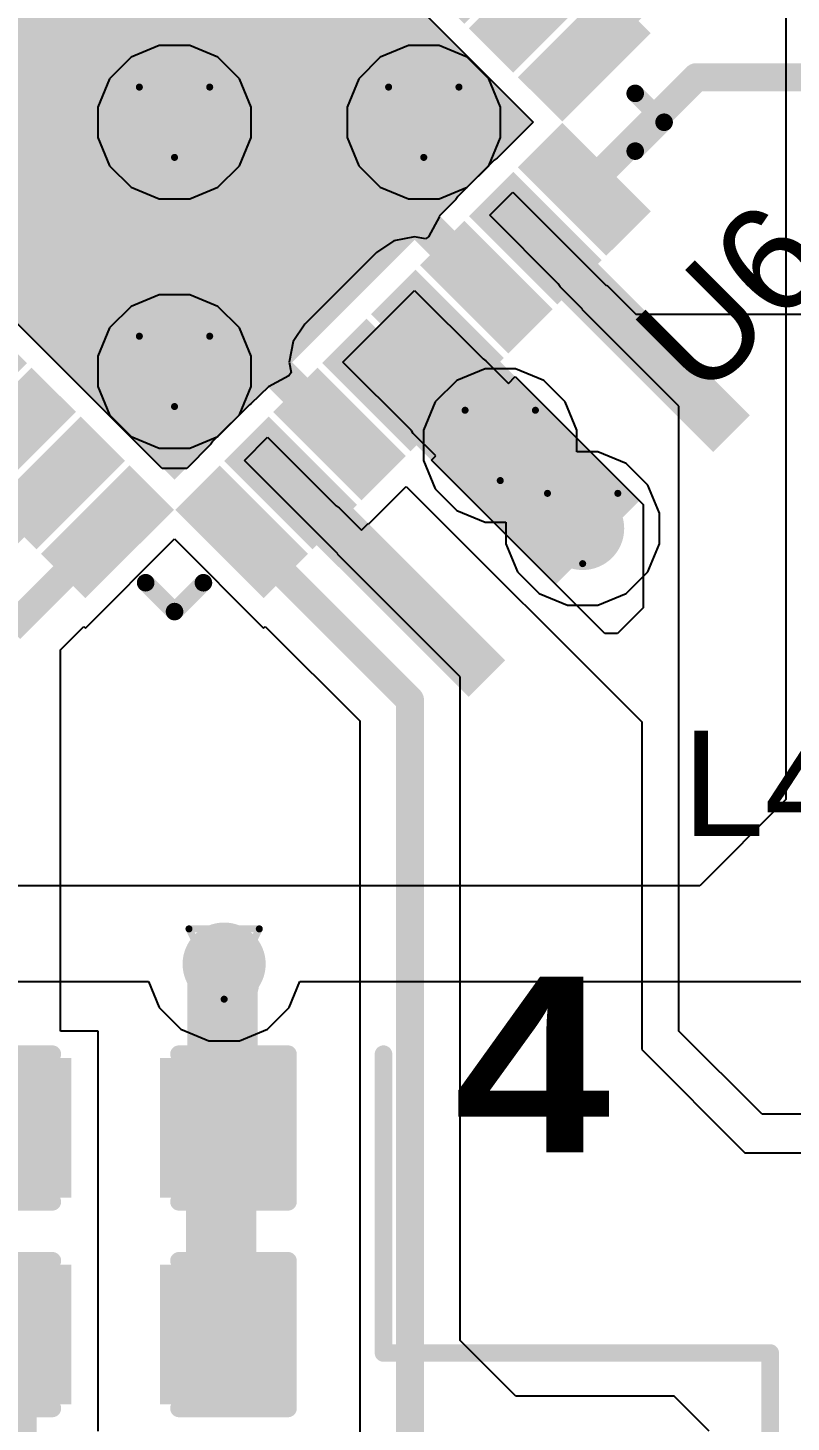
# Model space of a CAD drawing. Header units: inches. Extents: x 0 to 5359, y 0 to 5098.
# Drawn here: x 31.34 to 36.85, y 88.91 to 98.98 of the extents above; entities that cross this region are included whole.
import ezdxf

# ---------------------------------------------------------------- set-up
doc = ezdxf.new("R2010")
doc.units = ezdxf.units.IN
for name, color, linetype in [('Bottom Layer', 5, 'Continuous'), ('Drill Drawing', 1, 'Continuous'), ('Layer 1', 16, 'Continuous'), ('Layer 2', 76, 'Continuous'), ('Top Layer', 1, 'Continuous'), ('Top Overlay', 2, 'Continuous'), ('Top Paste', 8, 'Continuous'), ('Top Solder', 216, 'Continuous'), ('Via Holes', 16, 'Continuous')]:
    doc.layers.add(name, color=color, linetype=linetype)
doc.styles.add('Arial', font='', dxfattribs={"height": 0.2})
doc.styles.add('Arial Black_Bold', font='', dxfattribs={"height": 0.2})
doc.styles.get('Arial').set_extended_font_data('Arial')
doc.styles.get('Arial Black_Bold').set_extended_font_data('Arial Black', bold=True)

# ---------------------------------------------------------------- blocks, each defined once
blk = doc.blocks.new('32_QFN__5_5__35')
at = {"layer": 'Top Layer'}
for points in [[(-1.87499879, 2.08500091), (-1.87499879, 2.78500205), (-1.62499929, 2.78500205), (-1.62499929, 2.08500091)], [(-1.37499979, 2.08500091), (-1.37499979, 2.78500205), (-1.12500029, 2.78500205), (-1.12500029, 2.08500091)], [(-0.8750007900000001, 2.08500091), (-0.8750007900000001, 2.78500205), (-0.6250012899999999, 2.78500205), (-0.6250012899999999, 2.08500091)], [(-0.37499925, 2.08500345), (-0.37499925, 2.78500459), (-0.12499975, 2.78500459), (-0.12499975, 2.08500345)], [(0.12499975, 2.08500345), (0.12499975, 2.78500459), (0.37499925, 2.78500459), (0.37499925, 2.08500345)], [(0.6250012899999999, 2.08500091), (0.6250012899999999, 2.78500205), (0.8750007900000001, 2.78500205), (0.8750007900000001, 2.08500091)], [(1.12500029, 2.08500091), (1.12500029, 2.78500205), (1.37499979, 2.78500205), (1.37499979, 2.08500091)], [(1.62499929, 2.08500091), (1.62499929, 2.78500205), (1.87499879, 2.78500205), (1.87499879, 2.08500091)], [(-2.78499951, 1.87500133), (-2.08499837, 1.87500133), (-2.08499837, 1.62500183), (-2.78499951, 1.62500183)], [(2.08499837, 1.87500133), (2.78499951, 1.87500133), (2.78499951, 1.62500183), (2.08499837, 1.62500183)], [(-1.72500036, 1.7250029), (1.72500036, 1.7250029), (1.72500036, -1.72499782), (-1.72500036, -1.72499782)], [(-2.78499951, 1.37500233), (-2.08499837, 1.37500233), (-2.08499837, 1.12500283), (-2.78499951, 1.12500283)], [(2.08499837, 1.37500233), (2.78499951, 1.37500233), (2.78499951, 1.12500283), (2.08499837, 1.12500283)], [(-2.78499951, 0.87500333), (-2.08499837, 0.87500333), (-2.08499837, 0.6250038299999999), (-2.78499951, 0.6250038299999999)], [(2.08499837, 0.87500333), (2.78499951, 0.87500333), (2.78499951, 0.6250038299999999), (2.08499837, 0.6250038299999999)], [(-2.78499951, 0.37500179), (-2.08499837, 0.37500179), (-2.08499837, 0.12500229), (-2.78499951, 0.12500229)], [(2.08499837, 0.37500179), (2.78499951, 0.37500179), (2.78499951, 0.12500229), (2.08499837, 0.12500229)], [(-2.78499951, -0.12499721), (-2.08499837, -0.12499721), (-2.08499837, -0.37499671), (-2.78499951, -0.37499671)], [(2.08499837, -0.12499721), (2.78499951, -0.12499721), (2.78499951, -0.37499671), (2.08499837, -0.37499671)], [(-2.78499951, -0.6249962099999999), (-2.08499837, -0.6249962099999999), (-2.08499837, -0.8749957099999999), (-2.78499951, -0.8749957099999999)], [(2.08499837, -0.6249962099999999), (2.78499951, -0.6249962099999999), (2.78499951, -0.8749957099999999), (2.08499837, -0.8749957099999999)], [(-2.78499951, -1.12499521), (-2.08499837, -1.12499521), (-2.08499837, -1.37499471), (-2.78499951, -1.37499471)], [(2.08499837, -1.12499521), (2.78499951, -1.12499521), (2.78499951, -1.37499471), (2.08499837, -1.37499471)], [(-2.78499951, -1.62499421), (-2.08499837, -1.62499421), (-2.08499837, -1.87499371), (-2.78499951, -1.87499371)], [(2.08499837, -1.62499421), (2.78499951, -1.62499421), (2.78499951, -1.87499371), (2.08499837, -1.87499371)], [(-1.87499879, -2.78499443), (-1.87499879, -2.08499329), (-1.62499929, -2.08499329), (-1.62499929, -2.78499443)], [(-1.37499979, -2.78499443), (-1.37499979, -2.08499329), (-1.12500029, -2.08499329), (-1.12500029, -2.78499443)], [(-0.8750007900000001, -2.78499443), (-0.8750007900000001, -2.08499329), (-0.6250012899999999, -2.08499329), (-0.6250012899999999, -2.78499443)], [(-0.37499925, -2.78499697), (-0.37499925, -2.08499583), (-0.12499975, -2.08499583), (-0.12499975, -2.78499697)], [(0.12499975, -2.78499697), (0.12499975, -2.08499583), (0.37499925, -2.08499583), (0.37499925, -2.78499697)], [(0.6250012899999999, -2.78499443), (0.6250012899999999, -2.08499329), (0.8750007900000001, -2.08499329), (0.8750007900000001, -2.78499443)], [(1.12500029, -2.78499443), (1.12500029, -2.08499329), (1.37499979, -2.08499329), (1.37499979, -2.78499443)], [(1.62499929, -2.78499443), (1.62499929, -2.08499329), (1.87499879, -2.08499329), (1.87499879, -2.78499443)]]:
    blk.add_hatch(color=1, dxfattribs=at).paths.add_polyline_path(points)
at = {"layer": 'Top Paste'}
for points in [[(-1.87499879, 2.08500091), (-1.87499879, 2.78500205), (-1.62499929, 2.78500205), (-1.62499929, 2.08500091)], [(-1.37499979, 2.08500091), (-1.37499979, 2.78500205), (-1.12500029, 2.78500205), (-1.12500029, 2.08500091)], [(-0.8750007900000001, 2.08500091), (-0.8750007900000001, 2.78500205), (-0.6250012899999999, 2.78500205), (-0.6250012899999999, 2.08500091)], [(-0.37499925, 2.08500345), (-0.37499925, 2.78500459), (-0.12499975, 2.78500459), (-0.12499975, 2.08500345)], [(0.12499975, 2.08500345), (0.12499975, 2.78500459), (0.37499925, 2.78500459), (0.37499925, 2.08500345)], [(0.6250012899999999, 2.08500091), (0.6250012899999999, 2.78500205), (0.8750007900000001, 2.78500205), (0.8750007900000001, 2.08500091)], [(1.12500029, 2.08500091), (1.12500029, 2.78500205), (1.37499979, 2.78500205), (1.37499979, 2.08500091)], [(1.62499929, 2.08500091), (1.62499929, 2.78500205), (1.87499879, 2.78500205), (1.87499879, 2.08500091)], [(-2.78499951, 1.87500133), (-2.08499837, 1.87500133), (-2.08499837, 1.62500183), (-2.78499951, 1.62500183)], [(2.08499837, 1.87500133), (2.78499951, 1.87500133), (2.78499951, 1.62500183), (2.08499837, 1.62500183)], [(-2.78499951, 1.37500233), (-2.08499837, 1.37500233), (-2.08499837, 1.12500283), (-2.78499951, 1.12500283)], [(2.08499837, 1.37500233), (2.78499951, 1.37500233), (2.78499951, 1.12500283), (2.08499837, 1.12500283)], [(-2.78499951, 0.87500333), (-2.08499837, 0.87500333), (-2.08499837, 0.6250038299999999), (-2.78499951, 0.6250038299999999)], [(2.08499837, 0.87500333), (2.78499951, 0.87500333), (2.78499951, 0.6250038299999999), (2.08499837, 0.6250038299999999)], [(-2.78499951, 0.37500179), (-2.08499837, 0.37500179), (-2.08499837, 0.12500229), (-2.78499951, 0.12500229)], [(2.08499837, 0.37500179), (2.78499951, 0.37500179), (2.78499951, 0.12500229), (2.08499837, 0.12500229)], [(-2.78499951, -0.12499721), (-2.08499837, -0.12499721), (-2.08499837, -0.37499671), (-2.78499951, -0.37499671)], [(2.08499837, -0.12499721), (2.78499951, -0.12499721), (2.78499951, -0.37499671), (2.08499837, -0.37499671)], [(-2.78499951, -0.6249962099999999), (-2.08499837, -0.6249962099999999), (-2.08499837, -0.8749957099999999), (-2.78499951, -0.8749957099999999)], [(2.08499837, -0.6249962099999999), (2.78499951, -0.6249962099999999), (2.78499951, -0.8749957099999999), (2.08499837, -0.8749957099999999)], [(-2.78499951, -1.12499521), (-2.08499837, -1.12499521), (-2.08499837, -1.37499471), (-2.78499951, -1.37499471)], [(2.08499837, -1.12499521), (2.78499951, -1.12499521), (2.78499951, -1.37499471), (2.08499837, -1.37499471)], [(-2.78499951, -1.62499421), (-2.08499837, -1.62499421), (-2.08499837, -1.87499371), (-2.78499951, -1.87499371)], [(2.08499837, -1.62499421), (2.78499951, -1.62499421), (2.78499951, -1.87499371), (2.08499837, -1.87499371)], [(-1.87499879, -2.78499443), (-1.87499879, -2.08499329), (-1.62499929, -2.08499329), (-1.62499929, -2.78499443)], [(-1.37499979, -2.78499443), (-1.37499979, -2.08499329), (-1.12500029, -2.08499329), (-1.12500029, -2.78499443)], [(-0.8750007900000001, -2.78499443), (-0.8750007900000001, -2.08499329), (-0.6250012899999999, -2.08499329), (-0.6250012899999999, -2.78499443)], [(-0.37499925, -2.78499697), (-0.37499925, -2.08499583), (-0.12499975, -2.08499583), (-0.12499975, -2.78499697)], [(0.12499975, -2.78499697), (0.12499975, -2.08499583), (0.37499925, -2.08499583), (0.37499925, -2.78499697)], [(0.6250012899999999, -2.78499443), (0.6250012899999999, -2.08499329), (0.8750007900000001, -2.08499329), (0.8750007900000001, -2.78499443)], [(1.12500029, -2.78499443), (1.12500029, -2.08499329), (1.37499979, -2.08499329), (1.37499979, -2.78499443)], [(1.62499929, -2.78499443), (1.62499929, -2.08499329), (1.87499879, -2.08499329), (1.87499879, -2.78499443)]]:
    blk.add_hatch(color=8, dxfattribs=at).paths.add_polyline_path(points)
at = {"layer": 'Top Solder'}
for points in [[(-1.97659879, 1.98340091), (-1.97659879, 2.88660205), (-1.52339929, 2.88660205), (-1.52339929, 1.98340091)], [(-1.47659979, 1.98340091), (-1.47659979, 2.88660205), (-1.02340029, 2.88660205), (-1.02340029, 1.98340091)], [(-0.9766007899999999, 1.98340091), (-0.9766007899999999, 2.88660205), (-0.5234012899999999, 2.88660205), (-0.5234012899999999, 1.98340091)], [(-0.47659925, 1.98340345), (-0.47659925, 2.88660459), (-0.02339974999999996, 2.88660459), (-0.02339975000000004, 1.98340345)], [(0.02339974999999996, 1.98340345), (0.02339975000000004, 2.88660459), (0.47659925, 2.88660459), (0.47659925, 1.98340345)], [(0.5234012899999999, 1.98340091), (0.5234012899999999, 2.88660205), (0.9766007899999999, 2.88660205), (0.9766007899999999, 1.98340091)], [(1.02340029, 1.98340091), (1.02340029, 2.88660205), (1.47659979, 2.88660205), (1.47659979, 1.98340091)], [(1.52339929, 1.98340091), (1.52339929, 2.88660205), (1.97659879, 2.88660205), (1.97659879, 1.98340091)], [(-2.88659951, 1.97660133), (-1.98339837, 1.97660133), (-1.98339837, 1.52340183), (-2.88659951, 1.52340183)], [(1.98339837, 1.97660133), (2.88659951, 1.97660133), (2.88659951, 1.52340183), (1.98339837, 1.52340183)], [(-1.82660036, 1.8266029), (1.82660036, 1.8266029), (1.82660036, -1.82659782), (-1.82660036, -1.82659782)], [(-2.88659951, 1.47660233), (-1.98339837, 1.47660233), (-1.98339837, 1.02340283), (-2.88659951, 1.02340283)], [(1.98339837, 1.47660233), (2.88659951, 1.47660233), (2.88659951, 1.02340283), (1.98339837, 1.02340283)], [(-2.88659951, 0.97660333), (-1.98339837, 0.97660333), (-1.98339837, 0.5234038299999999), (-2.88659951, 0.5234038299999999)], [(1.98339837, 0.97660333), (2.88659951, 0.97660333), (2.88659951, 0.5234038299999999), (1.98339837, 0.5234038299999999)], [(-2.88659951, 0.4766017899999999), (-1.98339837, 0.4766017899999999), (-1.98339837, 0.02340229), (-2.88659951, 0.02340229)], [(1.98339837, 0.4766017899999999), (2.88659951, 0.4766017899999999), (2.88659951, 0.02340229), (1.98339837, 0.02340229)], [(-2.88659951, -0.02339721), (-1.98339837, -0.02339721), (-1.98339837, -0.47659671), (-2.88659951, -0.47659671)], [(1.98339837, -0.02339721), (2.88659951, -0.02339721), (2.88659951, -0.47659671), (1.98339837, -0.47659671)], [(-2.88659951, -0.52339621), (-1.98339837, -0.52339621), (-1.98339837, -0.97659571), (-2.88659951, -0.97659571)], [(1.98339837, -0.52339621), (2.88659951, -0.52339621), (2.88659951, -0.97659571), (1.98339837, -0.97659571)], [(-2.88659951, -1.02339521), (-1.98339837, -1.02339521), (-1.98339837, -1.47659471), (-2.88659951, -1.47659471)], [(1.98339837, -1.02339521), (2.88659951, -1.02339521), (2.88659951, -1.47659471), (1.98339837, -1.47659471)], [(-2.88659951, -1.52339421), (-1.98339837, -1.52339421), (-1.98339837, -1.97659371), (-2.88659951, -1.97659371)], [(1.98339837, -1.52339421), (2.88659951, -1.52339421), (2.88659951, -1.97659371), (1.98339837, -1.97659371)], [(-1.97659879, -2.88659443), (-1.97659879, -1.98339329), (-1.52339929, -1.98339329), (-1.52339929, -2.88659443)], [(-1.47659979, -2.88659443), (-1.47659979, -1.98339329), (-1.02340029, -1.98339329), (-1.02340029, -2.88659443)], [(-0.9766007899999999, -2.88659443), (-0.9766007899999999, -1.98339329), (-0.5234012899999999, -1.98339329), (-0.5234012899999999, -2.88659443)], [(-0.47659925, -2.88659697), (-0.47659925, -1.98339583), (-0.02339974999999996, -1.98339583), (-0.02339975000000004, -2.88659697)], [(0.02339974999999996, -2.88659697), (0.02339975000000004, -1.98339583), (0.47659925, -1.98339583), (0.47659925, -2.88659697)], [(0.5234012899999999, -2.88659443), (0.5234012899999999, -1.98339329), (0.9766007899999999, -1.98339329), (0.9766007899999999, -2.88659443)], [(1.02340029, -2.88659443), (1.02340029, -1.98339329), (1.47659979, -1.98339329), (1.47659979, -2.88659443)], [(1.52339929, -2.88659443), (1.52339929, -1.98339329), (1.97659879, -1.98339329), (1.97659879, -2.88659443)]]:
    blk.add_hatch(color=216, dxfattribs=at).paths.add_polyline_path(points)
at = {"layer": 'Top Overlay'}
for points in [[(-2.50000008, 2.50000516, 0.127, 0.127, 0), (-2.50000008, 2.20500194, 0.127, 0.127, 0)], [(-2.50000008, 2.50000516, 0.127, 0.127, 0), (-2.2049994, 2.50000516, 0.127, 0.127, 0)], [(2.2049994, 2.50000516, 0.127, 0.127, 0), (2.50000008, 2.50000516, 0.127, 0.127, 0)], [(2.50000008, 2.50000516, 0.127, 0.127, 0), (2.50000008, 2.20500194, 0.127, 0.127, 0)], [(-3.17159894, 1.87700158, 0.127, 0.127, 0), (-3.17159894, 1.62300412, 0.127, 0.127, 0)], [(-3.17159894, 1.87700158, 0.127, 0.127, 0), (-3.04459894, 1.75000158, 0.127, 0.127, 0)], [(-3.17159894, 1.62300412, 0.127, 0.127, 0), (-3.04459894, 1.75000158, 0.127, 0.127, 0)], [(-2.50000008, -2.20499686, 0.127, 0.127, 0), (-2.50000008, -2.49999754, 0.127, 0.127, 0)], [(2.50000008, -2.20499686, 0.127, 0.127, 0), (2.50000008, -2.49999754, 0.127, 0.127, 0)], [(-2.50000008, -2.49999754, 0.127, 0.127, 0), (-2.2049994, -2.49999754, 0.127, 0.127, 0)], [(2.2049994, -2.49999754, 0.127, 0.127, 0), (2.50000008, -2.49999754, 0.127, 0.127, 0)]]:
    blk.add_lwpolyline(points, format="xyseb", dxfattribs=at)
for points in [[(-2.53175008, 2.50000516, 0.0635, 0.0635, 1), (-2.46825008, 2.50000516, 0.0635, 0.0635, 1)], [(-2.53175008, 2.50000516, 0.0635, 0.0635, 1), (-2.46825008, 2.50000516, 0.0635, 0.0635, 1)], [(-2.2367494, 2.50000516, 0.0635, 0.0635, 1), (-2.1732494, 2.50000516, 0.0635, 0.0635, 1)], [(2.1732494, 2.50000516, 0.0635, 0.0635, 1), (2.2367494, 2.50000516, 0.0635, 0.0635, 1)], [(2.46825008, 2.50000516, 0.0635, 0.0635, 1), (2.53175008, 2.50000516, 0.0635, 0.0635, 1)], [(2.46825008, 2.50000516, 0.0635, 0.0635, 1), (2.53175008, 2.50000516, 0.0635, 0.0635, 1)], [(-2.53175008, 2.20500194, 0.0635, 0.0635, 1), (-2.46825008, 2.20500194, 0.0635, 0.0635, 1)], [(2.46825008, 2.20500194, 0.0635, 0.0635, 1), (2.53175008, 2.20500194, 0.0635, 0.0635, 1)], [(-3.20334894, 1.87700158, 0.0635, 0.0635, 1), (-3.13984894, 1.87700158, 0.0635, 0.0635, 1)], [(-3.20334894, 1.87700158, 0.0635, 0.0635, 1), (-3.13984894, 1.87700158, 0.0635, 0.0635, 1)], [(-3.07634894, 1.75000158, 0.0635, 0.0635, 1), (-3.01284894, 1.75000158, 0.0635, 0.0635, 1)], [(-3.07634894, 1.75000158, 0.0635, 0.0635, 1), (-3.01284894, 1.75000158, 0.0635, 0.0635, 1)], [(-3.20334894, 1.62300412, 0.0635, 0.0635, 1), (-3.13984894, 1.62300412, 0.0635, 0.0635, 1)], [(-3.20334894, 1.62300412, 0.0635, 0.0635, 1), (-3.13984894, 1.62300412, 0.0635, 0.0635, 1)], [(-2.53175008, -2.20499686, 0.0635, 0.0635, 1), (-2.46825008, -2.20499686, 0.0635, 0.0635, 1)], [(2.46825008, -2.20499686, 0.0635, 0.0635, 1), (2.53175008, -2.20499686, 0.0635, 0.0635, 1)], [(-2.53175008, -2.49999754, 0.0635, 0.0635, 1), (-2.46825008, -2.49999754, 0.0635, 0.0635, 1)], [(-2.53175008, -2.49999754, 0.0635, 0.0635, 1), (-2.46825008, -2.49999754, 0.0635, 0.0635, 1)], [(-2.2367494, -2.49999754, 0.0635, 0.0635, 1), (-2.1732494, -2.49999754, 0.0635, 0.0635, 1)], [(2.1732494, -2.49999754, 0.0635, 0.0635, 1), (2.2367494, -2.49999754, 0.0635, 0.0635, 1)], [(2.46825008, -2.49999754, 0.0635, 0.0635, 1), (2.53175008, -2.49999754, 0.0635, 0.0635, 1)], [(2.46825008, -2.49999754, 0.0635, 0.0635, 1), (2.53175008, -2.49999754, 0.0635, 0.0635, 1)]]:
    blk.add_lwpolyline(points, format="xyseb", close=True, dxfattribs=at)
blk = doc.blocks.new('C___0603_292')
at = {"layer": 'Top Layer'}
for points in [[(-0.3809999999999999, 0.4445), (-0.3809999999999999, -0.4445), (-1.143, -0.4445), (-1.143, 0.4445)], [(1.143, 0.4445), (1.143, -0.4445), (0.3809999999999999, -0.4445), (0.3809999999999999, 0.4445)]]:
    blk.add_hatch(color=1, dxfattribs=at).paths.add_polyline_path(points)
at = {"layer": 'Top Paste'}
for points in [[(-0.3809999999999999, 0.4445), (-0.3809999999999999, -0.4445), (-1.143, -0.4445), (-1.143, 0.4445)], [(1.143, 0.4445), (1.143, -0.4445), (0.3809999999999999, -0.4445), (0.3809999999999999, 0.4445)]]:
    blk.add_hatch(color=8, dxfattribs=at).paths.add_polyline_path(points)
at = {"layer": 'Top Solder'}
for points in [[(-0.3210001199999999, 0.50449988), (-0.3210001199999999, -0.50449988), (-1.20299988, -0.50449988), (-1.20299988, 0.50449988)], [(1.20299988, 0.50449988), (1.20299988, -0.50449988), (0.3210001199999999, -0.50449988), (0.3210001199999999, 0.50449988)]]:
    blk.add_hatch(color=216, dxfattribs=at).paths.add_polyline_path(points)
at = {"layer": 'Top Overlay'}
for points in [[(-0.4571999999999999, 0.5334, 0.127, 0.127, 0), (-1.2446, 0.5334, 0.127, 0.127, 0)], [(-1.2446, 0.5334, 0.127, 0.127, 0), (-1.2446, -0.5334, 0.127, 0.127, 0)], [(1.2446, 0.5334, 0.127, 0.127, 0), (0.4571999999999999, 0.5334, 0.127, 0.127, 0)], [(1.2446, 0.5334, 0.127, 0.127, 0), (1.2446, -0.5334, 0.127, 0.127, 0)], [(-0.4571999999999999, -0.5334, 0.127, 0.127, 0), (-1.2446, -0.5334, 0.127, 0.127, 0)], [(1.2446, -0.5334, 0.127, 0.127, 0), (0.4571999999999999, -0.5334, 0.127, 0.127, 0)]]:
    blk.add_lwpolyline(points, format="xyseb", dxfattribs=at)
for points in [[(-1.27635, 0.5334, 0.0635, 0.0635, 1), (-1.21285, 0.5334, 0.0635, 0.0635, 1)], [(-1.27635, 0.5334, 0.0635, 0.0635, 1), (-1.21285, 0.5334, 0.0635, 0.0635, 1)], [(-0.4889499999999999, 0.5334, 0.0635, 0.0635, 1), (-0.42545, 0.5334, 0.0635, 0.0635, 1)], [(0.42545, 0.5334, 0.0635, 0.0635, 1), (0.4889499999999999, 0.5334, 0.0635, 0.0635, 1)], [(1.21285, 0.5334, 0.0635, 0.0635, 1), (1.27635, 0.5334, 0.0635, 0.0635, 1)], [(1.21285, 0.5334, 0.0635, 0.0635, 1), (1.27635, 0.5334, 0.0635, 0.0635, 1)], [(-1.27635, -0.5334, 0.0635, 0.0635, 1), (-1.21285, -0.5334, 0.0635, 0.0635, 1)], [(-1.27635, -0.5334, 0.0635, 0.0635, 1), (-1.21285, -0.5334, 0.0635, 0.0635, 1)], [(-0.4889499999999999, -0.5334, 0.0635, 0.0635, 1), (-0.42545, -0.5334, 0.0635, 0.0635, 1)], [(0.42545, -0.5334, 0.0635, 0.0635, 1), (0.4889499999999999, -0.5334, 0.0635, 0.0635, 1)], [(1.21285, -0.5334, 0.0635, 0.0635, 1), (1.27635, -0.5334, 0.0635, 0.0635, 1)], [(1.21285, -0.5334, 0.0635, 0.0635, 1), (1.27635, -0.5334, 0.0635, 0.0635, 1)]]:
    blk.add_lwpolyline(points, format="xyseb", close=True, dxfattribs=at)
blk = doc.blocks.new('C___0603_297')
at = {"layer": 'Top Layer'}
for points in [[(-0.3809999999999999, 0.4445), (-0.3810000000000001, -0.4445), (-1.143, -0.4445), (-1.143, 0.4445)], [(1.143, 0.4445), (1.143, -0.4445), (0.3809999999999999, -0.4445), (0.3810000000000001, 0.4445)]]:
    blk.add_hatch(color=1, dxfattribs=at).paths.add_polyline_path(points)
at = {"layer": 'Top Paste'}
for points in [[(-0.3809999999999999, 0.4445), (-0.3810000000000001, -0.4445), (-1.143, -0.4445), (-1.143, 0.4445)], [(1.143, 0.4445), (1.143, -0.4445), (0.3809999999999999, -0.4445), (0.3810000000000001, 0.4445)]]:
    blk.add_hatch(color=8, dxfattribs=at).paths.add_polyline_path(points)
at = {"layer": 'Top Solder'}
for points in [[(-0.3210001199999999, 0.5044998799999999), (-0.3210001200000001, -0.50449988), (-1.20299988, -0.5044998799999999), (-1.20299988, 0.50449988)], [(1.20299988, 0.5044998799999999), (1.20299988, -0.50449988), (0.3210001199999999, -0.5044998799999999), (0.3210001200000001, 0.50449988)]]:
    blk.add_hatch(color=216, dxfattribs=at).paths.add_polyline_path(points)
at = {"layer": 'Top Overlay'}
for points in [[(-1.2446, 0.5334, 0.127, 0.127, 0), (-0.4571999999999999, 0.5334, 0.127, 0.127, 0)], [(-1.2446, -0.5334, 0.127, 0.127, 0), (-1.2446, 0.5334, 0.127, 0.127, 0)], [(0.4571999999999999, 0.5334, 0.127, 0.127, 0), (1.2446, 0.5334, 0.127, 0.127, 0)], [(1.2446, -0.5334, 0.127, 0.127, 0), (1.2446, 0.5334, 0.127, 0.127, 0)], [(-1.2446, -0.5334, 0.127, 0.127, 0), (-0.4571999999999999, -0.5334, 0.127, 0.127, 0)], [(0.4571999999999999, -0.5334, 0.127, 0.127, 0), (1.2446, -0.5334, 0.127, 0.127, 0)]]:
    blk.add_lwpolyline(points, format="xyseb", dxfattribs=at)
for points in [[(-1.27635, 0.5334, 0.0635, 0.0635, 1), (-1.21285, 0.5334, 0.0635, 0.0635, 1)], [(-1.27635, 0.5334, 0.0635, 0.0635, 1), (-1.21285, 0.5334, 0.0635, 0.0635, 1)], [(-0.4889499999999999, 0.5334, 0.0635, 0.0635, 1), (-0.42545, 0.5334, 0.0635, 0.0635, 1)], [(0.42545, 0.5334, 0.0635, 0.0635, 1), (0.4889499999999999, 0.5334, 0.0635, 0.0635, 1)], [(1.21285, 0.5334, 0.0635, 0.0635, 1), (1.27635, 0.5334, 0.0635, 0.0635, 1)], [(1.21285, 0.5334, 0.0635, 0.0635, 1), (1.27635, 0.5334, 0.0635, 0.0635, 1)], [(-1.27635, -0.5334, 0.0635, 0.0635, 1), (-1.21285, -0.5334, 0.0635, 0.0635, 1)], [(-1.27635, -0.5334, 0.0635, 0.0635, 1), (-1.21285, -0.5334, 0.0635, 0.0635, 1)], [(-0.4889499999999999, -0.5334, 0.0635, 0.0635, 1), (-0.42545, -0.5334, 0.0635, 0.0635, 1)], [(0.42545, -0.5334, 0.0635, 0.0635, 1), (0.4889499999999999, -0.5334, 0.0635, 0.0635, 1)], [(1.21285, -0.5334, 0.0635, 0.0635, 1), (1.27635, -0.5334, 0.0635, 0.0635, 1)], [(1.21285, -0.5334, 0.0635, 0.0635, 1), (1.27635, -0.5334, 0.0635, 0.0635, 1)]]:
    blk.add_lwpolyline(points, format="xyseb", close=True, dxfattribs=at)

msp = doc.modelspace()

# ---------------------------------------------------------------- hatches: boundary and pattern name
at = {"layer": 'Bottom Layer'}
h = msp.add_hatch(color=5, dxfattribs=at)
edge = h.paths.add_edge_path()
edge.add_arc((32.39996314, 98.30004469999999), 0.2999994, 0, 360)
h = msp.add_hatch(color=5, dxfattribs=at)
edge = h.paths.add_edge_path()
edge.add_arc((34.19996208, 98.30004469999999), 0.2999994, 0, 360)
h = msp.add_hatch(color=5, dxfattribs=at)
edge = h.paths.add_edge_path()
edge.add_arc((32.39996314, 96.50004575999999), 0.2999994, 0, 360)
h = msp.add_hatch(color=5, dxfattribs=at)
edge = h.paths.add_edge_path()
edge.add_arc((34.75231048, 95.96529955999999), 0.2999994, 0, 360)
h = msp.add_hatch(color=5, dxfattribs=at)
edge = h.paths.add_edge_path()
edge.add_arc((35.34738168, 95.36488419999999), 0.2999994, 0, 360)
h = msp.add_hatch(color=5, dxfattribs=at)
edge = h.paths.add_edge_path()
edge.add_arc((32.7582276, 92.21812899999999), 0.2999994, 0, 360)
at = {"layer": 'Layer 1'}
h = msp.add_hatch(color=16, dxfattribs=at)
edge = h.paths.add_edge_path()
edge.add_arc((32.39996314, 98.30004469999999), 0.2999994, 0, 360)
h = msp.add_hatch(color=16, dxfattribs=at)
edge = h.paths.add_edge_path()
edge.add_arc((34.19996208, 98.30004469999999), 0.2999994, 0, 360)
h = msp.add_hatch(color=16, dxfattribs=at)
edge = h.paths.add_edge_path()
edge.add_arc((32.39996314, 96.50004575999999), 0.2999994, 0, 360)
h = msp.add_hatch(color=16, dxfattribs=at)
edge = h.paths.add_edge_path()
edge.add_arc((34.75231048, 95.96529955999999), 0.2999994, 0, 360)
h = msp.add_hatch(color=16, dxfattribs=at)
edge = h.paths.add_edge_path()
edge.add_arc((35.34738168, 95.36488419999999), 0.2999994, 0, 360)
h = msp.add_hatch(color=16, dxfattribs=at)
edge = h.paths.add_edge_path()
edge.add_arc((32.7582276, 92.21812899999999), 0.2999994, 0, 360)
at = {"layer": 'Layer 2'}
h = msp.add_hatch(color=76, dxfattribs=at)
edge = h.paths.add_edge_path()
edge.add_arc((32.39996314, 98.30004469999999), 0.2999994, 0, 360)
h = msp.add_hatch(color=76, dxfattribs=at)
edge = h.paths.add_edge_path()
edge.add_arc((34.19996208, 98.30004469999999), 0.2999994, 0, 360)
h = msp.add_hatch(color=76, dxfattribs=at)
edge = h.paths.add_edge_path()
edge.add_arc((32.39996314, 96.50004575999999), 0.2999994, 0, 360)
h = msp.add_hatch(color=76, dxfattribs=at)
edge = h.paths.add_edge_path()
edge.add_arc((34.75231048, 95.96529955999999), 0.2999994, 0, 360)
h = msp.add_hatch(color=76, dxfattribs=at)
edge = h.paths.add_edge_path()
edge.add_arc((35.34738168, 95.36488419999999), 0.2999994, 0, 360)
h = msp.add_hatch(color=76, dxfattribs=at)
edge = h.paths.add_edge_path()
edge.add_arc((32.7582276, 92.21812899999999), 0.2999994, 0, 360)
at = {"layer": 'Top Layer'}
h = msp.add_hatch(color=1, dxfattribs=at)
edge = h.paths.add_edge_path()
edge.add_arc((32.39996314, 98.30004469999999), 0.2999994, 0, 360)
h = msp.add_hatch(color=1, dxfattribs=at)
edge = h.paths.add_edge_path()
edge.add_arc((34.19996208, 98.30004469999999), 0.2999994, 0, 360)
for points in [[(34.81120038, 96.77269951999999), (34.98797422, 96.94947336), (33.61508898, 98.3223586), (33.43831514, 98.14558475999999)], [(34.89235084, 97.84379974), (34.62806384, 97.57951274), (36.28949308, 95.9180835), (36.55378008, 96.18237049999999)], [(33.75053702, 95.71204123999999), (33.92727275999999, 95.88877697999999), (32.55439006, 97.26165968), (32.37765432, 97.08492394)], [(34.1852504, 97.13670438), (33.58139334, 96.53284731999999), (35.15314788, 94.96109278), (35.75700494, 95.56494984)], [(33.12457942, 96.07604101999999), (32.86029496, 95.81175655999999), (34.5234133, 94.14863822), (34.78769776, 94.41292268)]]:
    msp.add_hatch(color=1, dxfattribs=at).paths.add_polyline_path(points)
h = msp.add_hatch(color=1, dxfattribs=at)
edge = h.paths.add_edge_path()
edge.add_arc((32.39996314, 96.50004575999999), 0.2999994, 0, 360)
h = msp.add_hatch(color=1, dxfattribs=at)
edge = h.paths.add_edge_path()
edge.add_arc((34.75231048, 95.96529955999999), 0.2999994, 0, 360)
h = msp.add_hatch(color=1, dxfattribs=at)
edge = h.paths.add_edge_path()
edge.add_arc((35.34738168, 95.36488419999999), 0.2999994, 0, 360)
h = msp.add_hatch(color=1, dxfattribs=at)
edge = h.paths.add_edge_path()
edge.add_arc((32.7582276, 92.21812899999999), 0.2999994, 0, 360)
at = {"layer": 'Via Holes'}
h = msp.add_hatch(color=7, dxfattribs=at)
edge = h.paths.add_edge_path()
edge.add_arc((32.39996314, 98.30004469999999), 0.1499997, 0, 360)
h = msp.add_hatch(color=7, dxfattribs=at)
edge = h.paths.add_edge_path()
edge.add_arc((34.19996208, 98.30004469999999), 0.1499997, 0, 360)
h = msp.add_hatch(color=7, dxfattribs=at)
edge = h.paths.add_edge_path()
edge.add_arc((32.39996314, 96.50004575999999), 0.1499997, 0, 360)
h = msp.add_hatch(color=7, dxfattribs=at)
edge = h.paths.add_edge_path()
edge.add_arc((34.75231048, 95.96529955999999), 0.1499997, 0, 360)
h = msp.add_hatch(color=7, dxfattribs=at)
edge = h.paths.add_edge_path()
edge.add_arc((35.34738168, 95.36488419999999), 0.1499997, 0, 360)
h = msp.add_hatch(color=7, dxfattribs=at)
edge = h.paths.add_edge_path()
edge.add_arc((32.7582276, 92.21812899999999), 0.1499997, 0, 360)

# ---------------------------------------------------------------- linework, layer by layer
at = {"layer": 'Bottom Layer'}
for p, q in [((34.64211258, 96.51929896), (34.43849602, 96.43495826)), ((34.86250837999999, 96.51929896), (34.64211258, 96.51929896)), ((35.06612493999999, 96.43495826), (34.86250837999999, 96.51929896)), ((34.43849602, 96.43495826), (34.28265177999999, 96.27911402)), ((35.22196918, 96.27911402), (35.06612493999999, 96.43495826)), ((34.28265177999999, 96.27911402), (34.19831108, 96.07549746)), ((35.30630987999999, 96.07549746), (35.22196918, 96.27911402)), ((34.19831108, 96.07549746), (34.19831108, 95.85510165999999)), ((35.30630987999999, 95.91888359999999), (35.30630987999999, 96.07549746)), ((35.45757957999999, 95.91888359999999), (35.30630987999999, 95.91888359999999)), ((35.66119613999999, 95.83454289999999), (35.45757957999999, 95.91888359999999)), ((34.19831108, 95.85510165999999), (34.28265177999999, 95.6514851)), ((35.81704038, 95.67869866), (35.66119613999999, 95.83454289999999)), ((34.28265177999999, 95.6514851), (34.43849602, 95.49564086)), ((35.90138107999999, 95.4750821), (35.81704038, 95.67869866)), ((34.43849602, 95.49564086), (34.64211258, 95.41130016)), ((34.64211258, 95.41130016), (34.79338228, 95.41130016)), ((34.79338228, 95.41130016), (34.79338228, 95.25468629999999)), ((35.90138107999999, 95.25468629999999), (35.90138107999999, 95.4750821)), ((34.79338228, 95.25468629999999), (34.87772297999999, 95.05106974)), ((35.81704038, 95.05106974), (35.90138107999999, 95.25468629999999)), ((34.87772297999999, 95.05106974), (35.03356722, 94.8952255)), ((35.66119613999999, 94.8952255), (35.81704038, 95.05106974)), ((35.03356722, 94.8952255), (35.23718378, 94.8108848)), ((35.45757957999999, 94.8108848), (35.66119613999999, 94.8952255)), ((35.23718378, 94.8108848), (35.45757957999999, 94.8108848))]:
    msp.add_line(p, q, dxfattribs=at)
at = {"layer": 'Drill Drawing'}
for points in [[(32.14596314, 98.55404469999999, 0.0508, 0.0508, 0), (32.65396313999999, 98.55404469999999, 0.0508, 0.0508, 0)], [(32.14596314, 98.55404469999999, 0.0508, 0.0508, 0), (32.39996314, 98.0460447, 0.0508, 0.0508, 0)], [(32.39996314, 98.0460447, 0.0508, 0.0508, 0), (32.65396313999999, 98.55404469999999, 0.0508, 0.0508, 0)], [(33.94596208, 98.55404469999999, 0.0508, 0.0508, 0), (34.45396208, 98.55404469999999, 0.0508, 0.0508, 0)], [(33.94596208, 98.55404469999999, 0.0508, 0.0508, 0), (34.19996208, 98.0460447, 0.0508, 0.0508, 0)], [(34.19996208, 98.0460447, 0.0508, 0.0508, 0), (34.45396208, 98.55404469999999, 0.0508, 0.0508, 0)], [(32.14596314, 96.75404576, 0.0508, 0.0508, 0), (32.65396313999999, 96.75404576, 0.0508, 0.0508, 0)], [(32.14596314, 96.75404576, 0.0508, 0.0508, 0), (32.39996314, 96.24604576, 0.0508, 0.0508, 0)], [(32.39996314, 96.24604576, 0.0508, 0.0508, 0), (32.65396313999999, 96.75404576, 0.0508, 0.0508, 0)], [(34.49831048, 96.21929956, 0.0508, 0.0508, 0), (35.00631048, 96.21929956, 0.0508, 0.0508, 0)], [(34.49831048, 96.21929956, 0.0508, 0.0508, 0), (34.75231048, 95.71129955999999, 0.0508, 0.0508, 0)], [(34.75231048, 95.71129955999999, 0.0508, 0.0508, 0), (35.00631048, 96.21929956, 0.0508, 0.0508, 0)], [(35.09338167999999, 95.6188842, 0.0508, 0.0508, 0), (35.60138168, 95.6188842, 0.0508, 0.0508, 0)], [(35.09338167999999, 95.6188842, 0.0508, 0.0508, 0), (35.34738168, 95.1108842, 0.0508, 0.0508, 0)], [(35.34738168, 95.1108842, 0.0508, 0.0508, 0), (35.60138168, 95.6188842, 0.0508, 0.0508, 0)], [(32.5042276, 92.472129, 0.0508, 0.0508, 0), (33.0122276, 92.472129, 0.0508, 0.0508, 0)], [(32.5042276, 92.472129, 0.0508, 0.0508, 0), (32.7582276, 91.964129, 0.0508, 0.0508, 0)], [(32.7582276, 91.964129, 0.0508, 0.0508, 0), (33.0122276, 92.472129, 0.0508, 0.0508, 0)]]:
    msp.add_lwpolyline(points, format="xyseb", dxfattribs=at)
for points in [[(32.13326314, 98.55404469999999, 0.0254, 0.0254, 1), (32.15866314, 98.55404469999999, 0.0254, 0.0254, 1)], [(32.13326314, 98.55404469999999, 0.0254, 0.0254, 1), (32.15866314, 98.55404469999999, 0.0254, 0.0254, 1)], [(32.64126314, 98.55404469999999, 0.0254, 0.0254, 1), (32.66666314, 98.55404469999999, 0.0254, 0.0254, 1)], [(32.64126314, 98.55404469999999, 0.0254, 0.0254, 1), (32.66666314, 98.55404469999999, 0.0254, 0.0254, 1)], [(33.93326208, 98.55404469999999, 0.0254, 0.0254, 1), (33.95866208, 98.55404469999999, 0.0254, 0.0254, 1)], [(33.93326208, 98.55404469999999, 0.0254, 0.0254, 1), (33.95866208, 98.55404469999999, 0.0254, 0.0254, 1)], [(34.44126207999999, 98.55404469999999, 0.0254, 0.0254, 1), (34.46666208, 98.55404469999999, 0.0254, 0.0254, 1)], [(34.44126207999999, 98.55404469999999, 0.0254, 0.0254, 1), (34.46666208, 98.55404469999999, 0.0254, 0.0254, 1)], [(32.38726313999999, 98.0460447, 0.0254, 0.0254, 1), (32.41266314, 98.0460447, 0.0254, 0.0254, 1)], [(32.38726313999999, 98.0460447, 0.0254, 0.0254, 1), (32.41266314, 98.0460447, 0.0254, 0.0254, 1)], [(34.18726208, 98.0460447, 0.0254, 0.0254, 1), (34.21266208, 98.0460447, 0.0254, 0.0254, 1)], [(34.18726208, 98.0460447, 0.0254, 0.0254, 1), (34.21266208, 98.0460447, 0.0254, 0.0254, 1)], [(32.13326314, 96.75404576, 0.0254, 0.0254, 1), (32.15866314, 96.75404576, 0.0254, 0.0254, 1)], [(32.13326314, 96.75404576, 0.0254, 0.0254, 1), (32.15866314, 96.75404576, 0.0254, 0.0254, 1)], [(32.64126314, 96.75404576, 0.0254, 0.0254, 1), (32.66666314, 96.75404576, 0.0254, 0.0254, 1)], [(32.64126314, 96.75404576, 0.0254, 0.0254, 1), (32.66666314, 96.75404576, 0.0254, 0.0254, 1)], [(32.38726313999999, 96.24604576, 0.0254, 0.0254, 1), (32.41266314, 96.24604576, 0.0254, 0.0254, 1)], [(32.38726313999999, 96.24604576, 0.0254, 0.0254, 1), (32.41266314, 96.24604576, 0.0254, 0.0254, 1)], [(34.48561048, 96.21929956, 0.0254, 0.0254, 1), (34.51101048, 96.21929956, 0.0254, 0.0254, 1)], [(34.48561048, 96.21929956, 0.0254, 0.0254, 1), (34.51101048, 96.21929956, 0.0254, 0.0254, 1)], [(34.99361047999999, 96.21929956, 0.0254, 0.0254, 1), (35.01901048, 96.21929956, 0.0254, 0.0254, 1)], [(34.99361047999999, 96.21929956, 0.0254, 0.0254, 1), (35.01901048, 96.21929956, 0.0254, 0.0254, 1)], [(34.73961048, 95.71129955999999, 0.0254, 0.0254, 1), (34.76501048, 95.71129955999999, 0.0254, 0.0254, 1)], [(34.73961048, 95.71129955999999, 0.0254, 0.0254, 1), (34.76501048, 95.71129955999999, 0.0254, 0.0254, 1)], [(35.08068168, 95.6188842, 0.0254, 0.0254, 1), (35.10608168, 95.6188842, 0.0254, 0.0254, 1)], [(35.08068168, 95.6188842, 0.0254, 0.0254, 1), (35.10608168, 95.6188842, 0.0254, 0.0254, 1)], [(35.58868168, 95.6188842, 0.0254, 0.0254, 1), (35.61408168, 95.6188842, 0.0254, 0.0254, 1)], [(35.58868168, 95.6188842, 0.0254, 0.0254, 1), (35.61408168, 95.6188842, 0.0254, 0.0254, 1)], [(35.33468168, 95.1108842, 0.0254, 0.0254, 1), (35.36008168, 95.1108842, 0.0254, 0.0254, 1)], [(35.33468168, 95.1108842, 0.0254, 0.0254, 1), (35.36008168, 95.1108842, 0.0254, 0.0254, 1)], [(32.4915276, 92.472129, 0.0254, 0.0254, 1), (32.5169276, 92.472129, 0.0254, 0.0254, 1)], [(32.4915276, 92.472129, 0.0254, 0.0254, 1), (32.5169276, 92.472129, 0.0254, 0.0254, 1)], [(32.9995276, 92.472129, 0.0254, 0.0254, 1), (33.0249276, 92.472129, 0.0254, 0.0254, 1)], [(32.9995276, 92.472129, 0.0254, 0.0254, 1), (33.0249276, 92.472129, 0.0254, 0.0254, 1)], [(32.7455276, 91.964129, 0.0254, 0.0254, 1), (32.7709276, 91.964129, 0.0254, 0.0254, 1)], [(32.7455276, 91.964129, 0.0254, 0.0254, 1), (32.7709276, 91.964129, 0.0254, 0.0254, 1)]]:
    msp.add_lwpolyline(points, format="xyseb", close=True, dxfattribs=at)
at = {"layer": 'Layer 1'}
for p, q in [((34.64211258, 96.51929896), (34.43849602, 96.43495826)), ((34.86250837999999, 96.51929896), (34.64211258, 96.51929896)), ((35.06612493999999, 96.43495826), (34.86250837999999, 96.51929896)), ((34.43849602, 96.43495826), (34.28265177999999, 96.27911402)), ((35.22196918, 96.27911402), (35.06612493999999, 96.43495826)), ((34.28265177999999, 96.27911402), (34.19831108, 96.07549746)), ((35.30630987999999, 96.07549746), (35.22196918, 96.27911402)), ((34.19831108, 96.07549746), (34.19831108, 95.85510165999999)), ((35.30630987999999, 95.91888359999999), (35.30630987999999, 96.07549746)), ((35.45757957999999, 95.91888359999999), (35.30630987999999, 95.91888359999999)), ((35.66119613999999, 95.83454289999999), (35.45757957999999, 95.91888359999999)), ((34.19831108, 95.85510165999999), (34.28265177999999, 95.6514851)), ((35.81704038, 95.67869866), (35.66119613999999, 95.83454289999999)), ((34.28265177999999, 95.6514851), (34.43849602, 95.49564086)), ((35.90138107999999, 95.4750821), (35.81704038, 95.67869866)), ((34.43849602, 95.49564086), (34.64211258, 95.41130016)), ((34.64211258, 95.41130016), (34.79338228, 95.41130016)), ((34.79338228, 95.41130016), (34.79338228, 95.25468629999999)), ((35.90138107999999, 95.25468629999999), (35.90138107999999, 95.4750821)), ((34.79338228, 95.25468629999999), (34.87772297999999, 95.05106974)), ((35.81704038, 95.05106974), (35.90138107999999, 95.25468629999999)), ((34.87772297999999, 95.05106974), (35.03356722, 94.8952255)), ((35.66119613999999, 94.8952255), (35.81704038, 95.05106974)), ((35.03356722, 94.8952255), (35.23718378, 94.8108848)), ((35.45757957999999, 94.8108848), (35.66119613999999, 94.8952255)), ((35.23718378, 94.8108848), (35.45757957999999, 94.8108848))]:
    msp.add_line(p, q, dxfattribs=at)
at = {"layer": 'Layer 2'}
for p, q in [((36.81564138, 100.7465854), (36.81564391999999, 93.40575172)), ((32.28976523999999, 98.8540441), (32.08614868, 98.7697034)), ((32.51016104, 98.8540441), (32.28976523999999, 98.8540441)), ((32.7137776, 98.7697034), (32.51016104, 98.8540441)), ((34.08976418, 98.8540441), (33.88614762, 98.7697034)), ((34.31015998, 98.8540441), (34.08976418, 98.8540441)), ((34.51377653999999, 98.7697034), (34.31015998, 98.8540441)), ((32.08614868, 98.7697034), (31.93030444, 98.61385915999999)), ((32.86962184, 98.61385915999999), (32.7137776, 98.7697034)), ((33.88614762, 98.7697034), (33.73030338, 98.61385915999999)), ((34.66962078, 98.61385915999999), (34.51377653999999, 98.7697034)), ((31.93030444, 98.61385915999999), (31.84596373999999, 98.41024259999999)), ((32.95396254, 98.41024259999999), (32.86962184, 98.61385915999999)), ((33.73030338, 98.61385915999999), (33.64596268, 98.41024259999999)), ((34.75396148, 98.41024259999999), (34.66962078, 98.61385915999999)), ((31.84596373999999, 98.41024259999999), (31.84596373999999, 98.1898468)), ((32.95396254, 98.1898468), (32.95396254, 98.41024259999999)), ((33.64596268, 98.41024259999999), (33.64596268, 98.1898468)), ((34.75396148, 98.1898468), (34.75396148, 98.41024259999999)), ((31.84596373999999, 98.1898468), (31.93030444, 97.98623024)), ((32.86962184, 97.98623024), (32.95396254, 98.1898468)), ((33.64596268, 98.1898468), (33.73030338, 97.98623024)), ((34.66962078, 97.98623024), (34.75396148, 98.1898468)), ((31.93030444, 97.98623024), (32.08614868, 97.83038599999999)), ((32.7137776, 97.83038599999999), (32.86962184, 97.98623024)), ((33.73030338, 97.98623024), (33.88614762, 97.83038599999999)), ((34.51377653999999, 97.83038599999999), (34.66962078, 97.98623024)), ((32.08614868, 97.83038599999999), (32.28976523999999, 97.74604529999999)), ((32.51016104, 97.74604529999999), (32.7137776, 97.83038599999999)), ((33.88614762, 97.83038599999999), (34.08976418, 97.74604529999999)), ((34.31015998, 97.74604529999999), (34.51377653999999, 97.83038599999999)), ((32.28976523999999, 97.74604529999999), (32.51016104, 97.74604529999999)), ((34.08976418, 97.74604529999999), (34.31015998, 97.74604529999999)), ((32.28976523999999, 97.05404515999999), (32.08614868, 96.96970445999999)), ((32.51016104, 97.05404515999999), (32.28976523999999, 97.05404515999999)), ((32.7137776, 96.96970445999999), (32.51016104, 97.05404515999999)), ((32.08614868, 96.96970445999999), (31.93030444, 96.81386022)), ((32.86962184, 96.81386022), (32.7137776, 96.96970445999999)), ((31.93030444, 96.81386022), (31.84596373999999, 96.61024366)), ((32.95396254, 96.61024366), (32.86962184, 96.81386022)), ((31.84596373999999, 96.61024366), (31.84596373999999, 96.38984786)), ((32.95396254, 96.38984786), (32.95396254, 96.61024366)), ((31.84596373999999, 96.38984786), (31.93030444, 96.18623129999999)), ((32.86962184, 96.18623129999999), (32.95396254, 96.38984786)), ((31.93030444, 96.18623129999999), (32.08614868, 96.03038706)), ((32.7137776, 96.03038706), (32.86962184, 96.18623129999999)), ((32.08614868, 96.03038706), (32.28976523999999, 95.94604636)), ((32.51016104, 95.94604636), (32.7137776, 96.03038706)), ((32.28976523999999, 95.94604636), (32.51016104, 95.94604636)), ((36.81564391999999, 93.40575172), (36.19397384, 92.78408164)), ((36.19397384, 92.78408164), (26.94723338, 92.78408418)), ((29.36674593999999, 92.09112391999999), (32.21119034, 92.09112391999999)), ((32.21119034, 92.09112391999999), (32.28856889999999, 91.90431454)), ((33.2278863, 91.90431454), (33.30526485999999, 92.09112391999999)), ((33.30526485999999, 92.09112391999999), (42.41436526, 92.09112391999999)), ((32.28856889999999, 91.90431454), (32.44441314, 91.7484703)), ((33.07204205999999, 91.7484703), (33.2278863, 91.90431454)), ((32.44441314, 91.7484703), (32.6480297, 91.6641296)), ((32.86842549999999, 91.6641296), (33.07204205999999, 91.7484703)), ((32.6480297, 91.6641296), (32.86842549999999, 91.6641296))]:
    msp.add_line(p, q, dxfattribs=at)
at = {"layer": 'Top Layer'}
for p, q in [((33.60346086, 99.6859703), (34.31056638, 98.97886478)), ((34.31056638, 98.97886478), (34.989389, 98.30004724)), ((34.989389, 98.30004724), (34.73043854, 98.04109677999999)), ((34.70922954, 98.02692612), (34.66060378, 97.97830289999999)), ((34.73043854, 98.04109677999999), (34.70922954, 98.02692612)), ((34.6605987, 97.97829782), (34.44493746, 97.76263657999999)), ((34.66060378, 97.97830289999999), (34.6605987, 97.97829782)), ((34.43075918, 97.74141741999999), (34.31056638, 97.62122461999999)), ((34.44493746, 97.76263657999999), (34.43075918, 97.74141741999999)), ((34.67612571999999, 97.62757715999999), (34.84372253999999, 97.79517397999999)), ((34.84372253999999, 97.79517397999999), (35.51830336, 97.12059316)), ((34.31334514, 97.61844586), (34.23484136, 97.47158052)), ((34.31056638, 97.62122461999999), (34.31334514, 97.61844586)), ((35.1711006, 97.13259974), (34.67612571999999, 97.62757715999999)), ((31.3675903, 96.74299421999999), (30.66048478, 97.45009974)), ((33.98444053999999, 97.44344493999999), (33.85841336, 97.35923632)), ((34.13310165999999, 97.47301562), (33.98444053999999, 97.44344493999999)), ((34.2121109, 97.45730064), (34.13310165999999, 97.47301562)), ((34.23484136, 97.47158052), (34.2121109, 97.45730064)), ((33.85841336, 97.35923632), (33.34074104, 96.84155892)), ((35.18529411999999, 97.11135772), (35.1711006, 97.13259974)), ((35.34718101999999, 96.94947082), (35.18529411999999, 97.11135772)), ((35.51830336, 97.12059316), (35.52113292, 97.12342272)), ((35.52113292, 97.12342272), (35.73043908, 96.91411656)), ((33.6154268, 96.56687315999999), (34.13310165999999, 97.08455056)), ((34.13310165999999, 97.08455056), (34.62807654, 96.58957568)), ((35.344354, 96.9466438), (35.34718101999999, 96.94947082)), ((36.04265842, 96.2483343), (35.344354, 96.9466438)), ((35.73043908, 96.91411656), (38.88176374, 96.91411656)), ((33.34074104, 96.84155892), (33.25653242, 96.71553174)), ((32.3110606, 95.79952137999999), (31.3675903, 96.74299421999999)), ((33.25653242, 96.71553174), (33.22696173999999, 96.56687315999999)), ((33.22696173999999, 96.56687315999999), (33.24165309999999, 96.49301503999999)), ((34.11039914, 96.07190082), (33.6154268, 96.56687315999999)), ((34.62807654, 96.58957568), (34.64927283999999, 96.57541264)), ((34.64927283999999, 96.57541264), (34.81119784, 96.41348764)), ((33.22541488, 96.4685523), (33.07878322, 96.38944146)), ((33.24165309999999, 96.49301503999999), (33.22541488, 96.4685523)), ((34.81119784, 96.41348764), (34.85983122, 96.46212102)), ((34.85983122, 96.46212102), (35.78368002, 95.53826968)), ((33.07878068, 96.389444), (32.95201182, 96.26621844)), ((33.07878322, 96.38944146), (33.07878068, 96.389444)), ((32.94145558, 96.25916486), (32.67716858, 95.99487785999999)), ((32.95201182, 96.26621844), (32.94145558, 96.25916486)), ((36.04265333999999, 91.73381703999999), (36.04265842, 96.2483343)), ((32.90483386, 95.8562853), (33.07244084, 96.02389228)), ((33.07244084, 96.02389228), (33.56741318, 95.5289174)), ((34.12443264, 96.05089756), (34.11039914, 96.07190082)), ((34.2865202, 95.88880999999999), (34.12443264, 96.05089756)), ((32.66296998, 95.97362822), (32.48886314, 95.79952137999999)), ((32.67716858, 95.99487785999999), (32.66296998, 95.97362822)), ((32.48886314, 95.79952137999999), (32.3110606, 95.79952137999999)), ((33.57941468, 95.18170448), (32.90483386, 95.8562853)), ((34.25597416, 95.85826395999999), (34.2865202, 95.88880999999999)), ((35.5078157, 94.60641987999999), (34.25597416, 95.85826395999999)), ((33.80268322, 95.39793214), (34.07307638, 95.66832529999999)), ((34.07307638, 95.66832529999999), (35.773868, 93.96753876)), ((33.56741318, 95.5289174), (33.58860948, 95.51475436)), ((33.58860948, 95.51475436), (33.75053702, 95.35282681999999)), ((35.78368002, 95.53826968), (35.78367747999999, 94.7911744)), ((33.75053702, 95.35282681999999), (33.79916278, 95.40145258)), ((33.79916278, 95.40145258), (33.80268322, 95.39793214)), ((31.75649224, 94.64572129999999), (32.3999606, 95.28919219999999)), ((32.3999606, 95.28919219999999), (33.0434315, 94.64572129999999)), ((33.57658766, 95.17887746), (33.57941468, 95.18170448)), ((34.46267936, 94.29278575999999), (33.57658766, 95.17887746)), ((35.78367747999999, 94.7911744), (35.5988874, 94.60641987999999)), ((31.57537246, 94.4878349), (31.74487428, 94.65733926)), ((31.74487428, 94.65733926), (31.75649224, 94.64572129999999)), ((33.0434315, 94.64572129999999), (33.05504946, 94.65733926)), ((33.05504946, 94.65733926), (33.73739506, 93.97499366)), ((35.5988874, 94.60641987999999), (35.5078157, 94.60641987999999)), ((31.57537246, 91.73209999999999), (31.57537246, 94.4878349)), ((34.46267936, 89.4986272), (34.46267936, 94.29278575999999)), ((33.73739506, 93.97499366), (33.73739506, 88.82234711999999)), ((35.773868, 93.96753876), (35.773868, 91.60063722)), ((31.84780524, 91.73209999999999), (31.57537246, 91.73209999999999)), ((31.84780524, 90.33510507999999), (31.84780524, 91.73209999999999)), ((36.6425226, 91.13397318), (36.04265333999999, 91.73381703999999)), ((35.773868, 91.60063722), (36.51943928, 90.85506339999999)), ((39.18358686, 91.13397318), (36.6425226, 91.13397318)), ((36.51943928, 90.85506339999999), (39.19996477999999, 90.85506339999999)), ((31.84781032, 90.33510507999999), (31.84780524, 90.33510507999999)), ((31.84781032, 90.23933946), (31.84781032, 90.33510507999999)), ((31.84780524, 90.15729999999999), (31.84780778, 90.23933946)), ((31.84780524, 88.84234708), (31.84780524, 90.15729999999999)), ((31.84780778, 90.23933946), (31.84781032, 90.23933946)), ((34.86496201999999, 89.09634453999999), (34.46267936, 89.4986272)), ((36.00796202, 89.09634453999999), (34.86496201999999, 89.09634453999999)), ((36.26196202, 88.84234454), (36.00796202, 89.09634453999999))]:
    msp.add_line(p, q, dxfattribs=at)
for points in [[(35.35920284, 98.78441507999999, 0.2032, 0.2032, 0), (35.88934148, 99.31455371999999, 0.2032, 0.2032, 0)], [(35.35920284, 97.81567686, 0.2032, 0.2032, 0), (36.16884054, 98.62531455999999, 0.2032, 0.2032, 0)], [(36.16884054, 98.62531455999999, 0.2032, 0.2032, 0), (39.65239974, 98.62531455999999, 0.2032, 0.2032, 0)], [(30.33073944, 94.46118775999999, 0.2032, 0.2032, 0), (31.56204254, 95.69249085999999, 0.2032, 0.2032, 0)], [(31.56204254, 95.69249085999999, 0.2032, 0.2032, 0), (31.56204254, 95.69435775999999, 0.2032, 0.2032, 0)], [(31.21280523999999, 94.63801747999999, 0.2032, 0.2032, 0), (31.91559276, 95.340805, 0.2032, 0.2032, 0)], [(32.88433098, 95.340805, 0.2032, 0.2032, 0), (34.09996228, 94.1251737, 0.2032, 0.2032, 0)], [(34.09996228, 88.12384712, 0.2032, 0.2032, 0), (34.09996228, 94.1251737, 0.2032, 0.2032, 0)], [(32.74751642, 92.08041782, 0.508, 0.508, 0), (32.7582276, 92.091129, 0.508, 0.508, 0)], [(32.74751642, 91.04431118, 0.508, 0.508, 0), (32.74751642, 92.08041782, 0.508, 0.508, 0)], [(32.73680524, 91.03359999999999, 0.508, 0.508, 0), (32.74751642, 91.04431118, 0.508, 0.508, 0)], [(32.73680524, 89.54084454, 0.508, 0.508, 0), (32.73680524, 91.03359999999999, 0.508, 0.508, 0)], [(31.21280523999999, 88.14100482, 0.3809999999999999, 0.3809999999999999, 0), (31.21280523999999, 89.54084454, 0.3809999999999999, 0.3809999999999999, 0)]]:
    msp.add_lwpolyline(points, format="xyseb", dxfattribs=at)
for points in [[(35.30840284, 98.78441507999999, 0.1016, 0.1016, 1), (35.41000284, 98.78441507999999, 0.1016, 0.1016, 1)], [(36.11804054, 98.62531455999999, 0.1016, 0.1016, 1), (36.21964054, 98.62531455999999, 0.1016, 0.1016, 1)], [(36.11804054, 98.62531455999999, 0.1016, 0.1016, 1), (36.21964054, 98.62531455999999, 0.1016, 0.1016, 1)], [(35.30840284, 97.81567686, 0.1016, 0.1016, 1), (35.41000284, 97.81567686, 0.1016, 0.1016, 1)], [(31.51124254, 95.69435775999999, 0.1016, 0.1016, 1), (31.61284254, 95.69435775999999, 0.1016, 0.1016, 1)], [(31.51124254, 95.69249085999999, 0.1016, 0.1016, 1), (31.61284254, 95.69249085999999, 0.1016, 0.1016, 1)], [(31.51124254, 95.69249085999999, 0.1016, 0.1016, 1), (31.61284254, 95.69249085999999, 0.1016, 0.1016, 1)], [(31.86479276, 95.340805, 0.1016, 0.1016, 1), (31.96639276, 95.340805, 0.1016, 0.1016, 1)], [(32.83353098, 95.340805, 0.1016, 0.1016, 1), (32.93513098, 95.340805, 0.1016, 0.1016, 1)], [(34.04916228, 94.1251737, 0.1016, 0.1016, 1), (34.15076228, 94.1251737, 0.1016, 0.1016, 1)], [(34.04916228, 94.1251737, 0.1016, 0.1016, 1), (34.15076228, 94.1251737, 0.1016, 0.1016, 1)], [(32.62051642, 92.08041782, 0.254, 0.254, 1), (32.87451642, 92.08041782, 0.254, 0.254, 1)], [(32.62051642, 92.08041782, 0.254, 0.254, 1), (32.87451642, 92.08041782, 0.254, 0.254, 1)], [(32.6312276, 92.091129, 0.254, 0.254, 1), (32.8852276, 92.091129, 0.254, 0.254, 1)], [(32.60980524, 91.03359999999999, 0.254, 0.254, 1), (32.86380524, 91.03359999999999, 0.254, 0.254, 1)], [(32.60980524, 91.03359999999999, 0.254, 0.254, 1), (32.86380524, 91.03359999999999, 0.254, 0.254, 1)], [(32.62051642, 91.04431118, 0.254, 0.254, 1), (32.87451642, 91.04431118, 0.254, 0.254, 1)], [(32.62051642, 91.04431118, 0.254, 0.254, 1), (32.87451642, 91.04431118, 0.254, 0.254, 1)], [(32.60980524, 89.54084454, 0.254, 0.254, 1), (32.86380524, 89.54084454, 0.254, 0.254, 1)], [(31.11755524, 89.54084454, 0.1905, 0.1905, 1), (31.30805524, 89.54084454, 0.1905, 0.1905, 1)]]:
    msp.add_lwpolyline(points, format="xyseb", close=True, dxfattribs=at)
at = {"layer": 'Top Overlay'}
for points in [[(33.909, 89.408, 0.127, 0.127, 0), (33.909, 91.567, 0.127, 0.127, 0)], [(33.909, 89.408, 0.127, 0.127, 0), (36.70187223999999, 89.408, 0.127, 0.127, 0)], [(36.70187223999999, 85.725, 0.127, 0.127, 0), (36.70187223999999, 89.408, 0.127, 0.127, 0)]]:
    msp.add_lwpolyline(points, format="xyseb", dxfattribs=at)
for points in [[(33.87725, 91.567, 0.0635, 0.0635, 1), (33.94074999999999, 91.567, 0.0635, 0.0635, 1)], [(33.87725, 89.408, 0.0635, 0.0635, 1), (33.94074999999999, 89.408, 0.0635, 0.0635, 1)], [(33.87725, 89.408, 0.0635, 0.0635, 1), (33.94074999999999, 89.408, 0.0635, 0.0635, 1)], [(36.67012224, 89.408, 0.0635, 0.0635, 1), (36.73362224, 89.408, 0.0635, 0.0635, 1)], [(36.67012224, 89.408, 0.0635, 0.0635, 1), (36.73362224, 89.408, 0.0635, 0.0635, 1)]]:
    msp.add_lwpolyline(points, format="xyseb", close=True, dxfattribs=at)

# ---------------------------------------------------------------- block references
for name, p, rotation in [('32_QFN__5_5__35', (32.39996568, 98.30004215999999), 45), ('C___0603_292', (31.97480523999999, 91.03359999999999), 180)]:
    msp.add_blockref(name, p, dxfattribs=dict(rotation=rotation))
msp.add_blockref('C___0603_297', (31.97480523999999, 89.54084454))

# ---------------------------------------------------------------- texts
at = {"layer": 'Top Overlay', "style": 'Arial'}
msp.add_text('U6', height=0.7619999999999999, rotation=45, dxfattribs=at).set_placement((36.2114084, 96.27839266))
at = {"layer": 'Top Overlay'}
for s, height, style, p in [('L4', 0.7619999999999999, 'Arial', (36.06707798, 93.14261026)), ('4', 1.27, 'Arial Black_Bold', (34.41915392, 90.85708524))]:
    msp.add_text(s, height=height, dxfattribs=dict(at, style=style)).set_placement(p)

doc.saveas('drawing.dxf')
